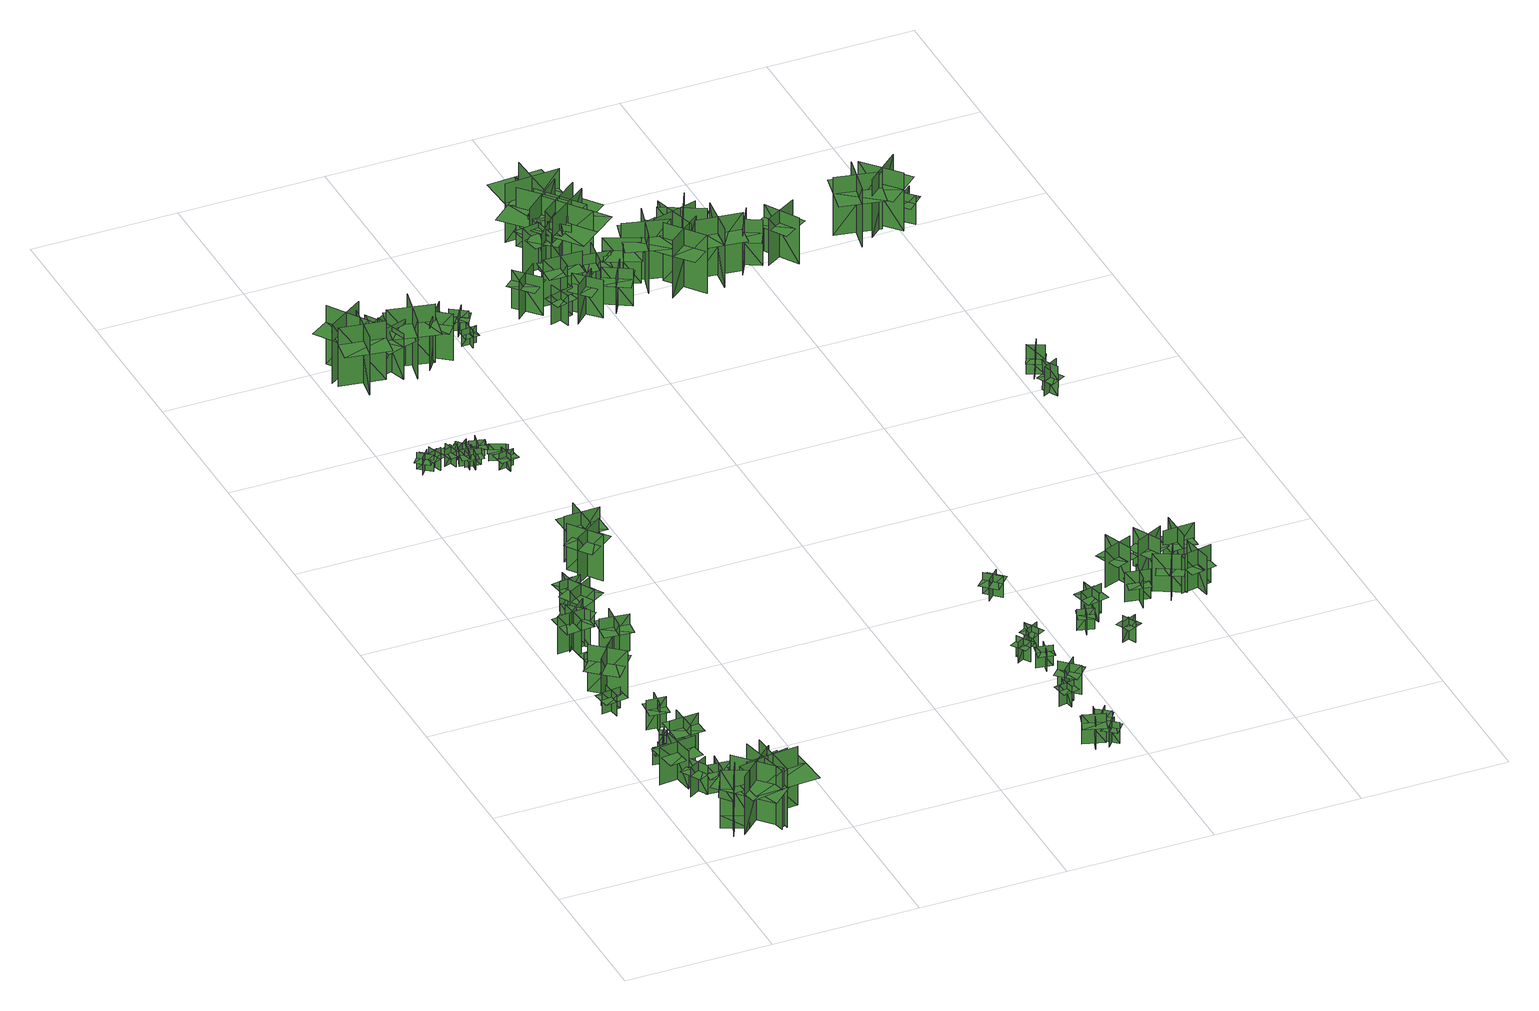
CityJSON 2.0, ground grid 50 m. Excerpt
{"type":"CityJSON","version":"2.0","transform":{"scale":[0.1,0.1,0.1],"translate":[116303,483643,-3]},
"CityObjects":{
"tree1":{"type":"SolitaryVegetationObject","geometry":[{"type":"MultiSurface","lod":"1","boundaries":[[[0,1,2]],[[0,2,3]],[[4,5,6]],[[4,6,7]],[[8,9,5]],[[8,5,4]],[[10,11,1]],[[10,1,0]],[[12,13,14]],[[12,14,15]],[[16,17,18]],[[16,18,19]]]}]},
"tree2":{"type":"SolitaryVegetationObject","geometry":[{"type":"MultiSurface","lod":"1","boundaries":[[[20,21,22]],[[20,22,23]],[[24,25,26]],[[24,26,27]],[[28,29,30]],[[28,30,31]],[[28,31,32]],[[28,32,33]]]}]},
"tree3":{"type":"SolitaryVegetationObject","geometry":[{"type":"MultiSurface","lod":"1","boundaries":[[[34,35,36]],[[34,36,37]],[[38,39,40]],[[38,40,41]],[[42,43,44]],[[42,44,45]],[[42,45,46]],[[42,46,47]]]}]},
"tree4":{"type":"SolitaryVegetationObject","geometry":[{"type":"MultiSurface","lod":"1","boundaries":[[[48,49,50]],[[48,50,51]],[[52,53,54]],[[52,54,55]],[[56,57,58]],[[56,58,59]],[[56,59,60]],[[56,60,61]]]}]},
"tree5":{"type":"SolitaryVegetationObject","geometry":[{"type":"MultiSurface","lod":"1","boundaries":[[[62,63,64]],[[62,64,65]],[[66,67,68]],[[66,68,69]],[[70,71,72]],[[70,72,73]],[[70,73,74]],[[70,74,75]]]}]},
"tree6":{"type":"SolitaryVegetationObject","geometry":[{"type":"MultiSurface","lod":"1","boundaries":[[[76,77,78]],[[76,78,79]],[[80,81,82]],[[80,82,83]],[[84,85,86]],[[84,86,87]],[[84,87,88]],[[84,88,89]]]}]},
"tree7":{"type":"SolitaryVegetationObject","geometry":[{"type":"MultiSurface","lod":"1","boundaries":[[[90,91,92]],[[90,92,93]],[[94,95,96]],[[94,96,97]],[[98,99,100]],[[98,100,101]],[[98,101,102]],[[98,102,103]]]}]},
"tree8":{"type":"SolitaryVegetationObject","geometry":[{"type":"MultiSurface","lod":"1","boundaries":[[[104,105,106]],[[104,106,107]],[[108,109,110]],[[108,110,111]],[[112,113,109]],[[112,109,108]],[[114,115,105]],[[114,105,104]],[[116,117,118]],[[116,118,119]],[[120,121,122]],[[120,122,123]]]}]},
"tree9":{"type":"SolitaryVegetationObject","geometry":[{"type":"MultiSurface","lod":"1","boundaries":[[[124,125,126]],[[124,126,127]],[[128,129,130]],[[128,130,131]],[[132,133,134]],[[132,134,135]],[[132,135,136]],[[132,136,137]]]}]},
"tree10":{"type":"SolitaryVegetationObject","geometry":[{"type":"MultiSurface","lod":"1","boundaries":[[[138,139,140]],[[138,140,141]],[[142,143,144]],[[142,144,145]],[[146,147,148]],[[146,148,149]],[[146,149,150]],[[146,150,151]]]}]},
"tree11":{"type":"SolitaryVegetationObject","geometry":[{"type":"MultiSurface","lod":"1","boundaries":[[[152,153,154]],[[152,154,155]],[[156,157,158]],[[156,158,159]],[[160,161,162]],[[160,162,163]],[[160,163,164]],[[160,164,165]]]}]},
"tree12":{"type":"SolitaryVegetationObject","geometry":[{"type":"MultiSurface","lod":"1","boundaries":[[[166,167,168]],[[166,168,169]],[[170,171,172]],[[170,172,173]],[[174,175,176]],[[174,176,177]],[[174,178,179]],[[174,179,175]]]}]},
"tree13":{"type":"SolitaryVegetationObject","geometry":[{"type":"MultiSurface","lod":"1","boundaries":[[[180,181,182]],[[180,182,183]],[[184,185,186]],[[184,186,187]],[[188,189,190]],[[188,190,191]],[[188,189,192]],[[188,192,193]]]}]},
"tree14":{"type":"SolitaryVegetationObject","geometry":[{"type":"MultiSurface","lod":"1","boundaries":[[[194,195,196]],[[194,196,197]],[[198,199,200]],[[198,200,201]],[[202,203,204]],[[202,204,205]],[[202,205,206]],[[202,206,207]]]}]},
"tree15":{"type":"SolitaryVegetationObject","geometry":[{"type":"MultiSurface","lod":"1","boundaries":[[[208,209,210]],[[208,210,211]],[[212,213,214]],[[212,214,215]],[[216,217,218]],[[216,218,219]],[[216,219,220]],[[216,220,221]]]}]},
"tree16":{"type":"SolitaryVegetationObject","geometry":[{"type":"MultiSurface","lod":"1","boundaries":[[[222,223,224]],[[222,224,225]],[[226,227,228]],[[226,228,229]],[[230,231,232]],[[230,232,233]],[[230,233,234]],[[230,234,235]]]}]},
"tree17":{"type":"SolitaryVegetationObject","geometry":[{"type":"MultiSurface","lod":"1","boundaries":[[[236,237,238]],[[236,238,239]],[[240,241,242]],[[240,242,243]],[[244,245,246]],[[244,246,247]],[[244,247,248]],[[244,248,249]]]}]},
"tree18":{"type":"SolitaryVegetationObject","geometry":[{"type":"MultiSurface","lod":"1","boundaries":[[[250,251,252]],[[250,252,253]],[[254,255,256]],[[254,256,257]],[[258,259,260]],[[258,260,261]],[[258,261,262]],[[258,262,263]]]}]},
"tree19":{"type":"SolitaryVegetationObject","geometry":[{"type":"MultiSurface","lod":"1","boundaries":[[[264,265,266]],[[264,266,267]],[[268,269,270]],[[268,270,271]],[[272,273,274]],[[272,274,275]],[[272,275,276]],[[272,276,277]]]}]},
"tree20":{"type":"SolitaryVegetationObject","geometry":[{"type":"MultiSurface","lod":"1","boundaries":[[[278,279,280]],[[278,280,281]],[[282,283,284]],[[282,284,285]],[[286,287,288]],[[286,288,289]],[[286,289,290]],[[286,290,291]]]}]},
"tree21":{"type":"SolitaryVegetationObject","geometry":[{"type":"MultiSurface","lod":"1","boundaries":[[[292,293,294]],[[292,294,295]],[[296,297,298]],[[296,298,299]],[[300,301,302]],[[300,302,303]],[[300,304,305]],[[300,305,301]]]}]},
"tree22":{"type":"SolitaryVegetationObject","geometry":[{"type":"MultiSurface","lod":"1","boundaries":[[[306,307,308]],[[306,308,309]],[[310,311,312]],[[310,312,313]],[[314,315,316]],[[314,316,317]],[[314,317,318]],[[314,318,319]]]}]},
"tree23":{"type":"SolitaryVegetationObject","geometry":[{"type":"MultiSurface","lod":"1","boundaries":[[[320,321,322]],[[320,322,323]],[[324,325,326]],[[324,326,327]],[[328,329,330]],[[328,330,331]],[[328,331,332]],[[328,332,333]]]}]},
"tree24":{"type":"SolitaryVegetationObject","geometry":[{"type":"MultiSurface","lod":"1","boundaries":[[[334,335,336]],[[334,336,337]],[[338,339,340]],[[338,340,341]],[[342,343,344]],[[342,344,345]],[[342,345,346]],[[342,346,347]]]}]},
"tree25":{"type":"SolitaryVegetationObject","geometry":[{"type":"MultiSurface","lod":"1","boundaries":[[[348,349,350]],[[348,350,351]],[[352,353,354]],[[352,354,355]],[[356,357,358]],[[356,358,359]],[[356,359,360]],[[356,360,361]]]}]},
"tree26":{"type":"SolitaryVegetationObject","geometry":[{"type":"MultiSurface","lod":"1","boundaries":[[[362,363,364]],[[362,364,365]],[[366,367,368]],[[366,368,369]],[[370,371,372]],[[370,372,373]],[[370,373,374]],[[370,374,375]]]}]},
"tree27":{"type":"SolitaryVegetationObject","geometry":[{"type":"MultiSurface","lod":"1","boundaries":[[[376,377,378]],[[376,378,379]],[[380,381,382]],[[380,382,383]],[[384,385,386]],[[384,386,387]],[[384,387,388]],[[384,388,389]]]}]},
"tree28":{"type":"SolitaryVegetationObject","geometry":[{"type":"MultiSurface","lod":"1","boundaries":[[[390,391,392]],[[390,392,393]],[[394,395,396]],[[394,396,397]],[[398,399,400]],[[398,400,401]],[[398,401,402]],[[398,402,403]]]}]},
"tree29":{"type":"SolitaryVegetationObject","geometry":[{"type":"MultiSurface","lod":"1","boundaries":[[[404,405,406]],[[404,406,407]],[[408,409,410]],[[408,410,411]],[[412,413,414]],[[412,414,415]],[[412,415,416]],[[412,416,417]]]}]},
"tree30":{"type":"SolitaryVegetationObject","geometry":[{"type":"MultiSurface","lod":"1","boundaries":[[[418,419,420]],[[418,420,421]],[[422,423,424]],[[422,424,425]],[[426,427,428]],[[426,428,429]],[[426,429,430]],[[426,430,431]]]}]},
"tree31":{"type":"SolitaryVegetationObject","geometry":[{"type":"MultiSurface","lod":"1","boundaries":[[[432,433,434]],[[432,434,435]],[[436,437,438]],[[436,438,439]],[[440,441,442]],[[440,442,443]],[[440,443,444]],[[440,444,445]]]}]},
"tree32":{"type":"SolitaryVegetationObject","geometry":[{"type":"MultiSurface","lod":"1","boundaries":[[[446,447,448]],[[446,448,449]],[[450,451,452]],[[450,452,453]],[[454,455,456]],[[454,456,457]],[[454,457,458]],[[454,458,459]]]}]},
"tree33":{"type":"SolitaryVegetationObject","geometry":[{"type":"MultiSurface","lod":"1","boundaries":[[[460,461,462]],[[460,462,463]],[[464,465,466]],[[464,466,467]],[[468,469,470]],[[468,470,471]],[[468,471,472]],[[468,472,473]]]}]},
"tree34":{"type":"SolitaryVegetationObject","geometry":[{"type":"MultiSurface","lod":"1","boundaries":[[[474,475,476]],[[474,476,477]],[[478,479,480]],[[478,480,481]],[[482,483,484]],[[482,484,485]],[[482,485,486]],[[482,486,487]]]}]},
"tree35":{"type":"SolitaryVegetationObject","geometry":[{"type":"MultiSurface","lod":"1","boundaries":[[[488,489,490]],[[488,490,491]],[[492,493,494]],[[492,494,495]],[[496,497,498]],[[496,498,499]],[[496,500,501]],[[496,501,497]]]}]},
"tree36":{"type":"SolitaryVegetationObject","geometry":[{"type":"MultiSurface","lod":"1","boundaries":[[[502,503,504]],[[502,504,505]],[[506,507,508]],[[506,508,509]],[[510,511,512]],[[510,512,513]],[[510,513,514]],[[510,514,515]]]}]},
"tree37":{"type":"SolitaryVegetationObject","geometry":[{"type":"MultiSurface","lod":"1","boundaries":[[[516,517,518]],[[516,518,519]],[[520,521,522]],[[520,522,523]],[[524,525,526]],[[524,526,527]],[[524,527,528]],[[524,528,529]]]}]},
"tree38":{"type":"SolitaryVegetationObject","geometry":[{"type":"MultiSurface","lod":"1","boundaries":[[[530,531,532]],[[530,532,533]],[[534,535,536]],[[534,536,537]],[[538,539,540]],[[538,540,541]],[[538,542,543]],[[538,543,539]]]}]},
"tree39":{"type":"SolitaryVegetationObject","geometry":[{"type":"MultiSurface","lod":"1","boundaries":[[[544,545,546]],[[544,546,547]],[[548,549,550]],[[548,550,551]],[[552,553,554]],[[552,554,555]],[[552,555,556]],[[552,556,557]]]}]},
"tree40":{"type":"SolitaryVegetationObject","geometry":[{"type":"MultiSurface","lod":"1","boundaries":[[[558,559,560]],[[558,560,561]],[[562,563,564]],[[562,564,565]],[[566,567,568]],[[566,568,569]],[[566,569,570]],[[566,570,571]]]}]},
"tree41":{"type":"SolitaryVegetationObject","geometry":[{"type":"MultiSurface","lod":"1","boundaries":[[[572,573,574]],[[572,574,575]],[[576,577,578]],[[576,578,579]],[[580,581,582]],[[580,582,583]],[[580,583,584]],[[580,584,585]]]}]},
"tree42":{"type":"SolitaryVegetationObject","geometry":[{"type":"MultiSurface","lod":"1","boundaries":[[[586,587,588]],[[586,588,589]],[[590,591,592]],[[590,592,593]],[[594,595,596]],[[594,596,597]],[[594,597,598]],[[594,598,599]]]}]},
"tree43":{"type":"SolitaryVegetationObject","geometry":[{"type":"MultiSurface","lod":"1","boundaries":[[[600,601,602]],[[600,602,603]],[[604,605,606]],[[604,606,607]],[[608,609,610]],[[608,610,611]],[[608,611,612]],[[608,612,613]]]}]},
"tree44":{"type":"SolitaryVegetationObject","geometry":[{"type":"MultiSurface","lod":"1","boundaries":[[[614,615,616]],[[614,616,617]],[[618,619,620]],[[618,620,621]],[[622,623,624]],[[622,624,625]],[[622,625,626]],[[622,626,627]]]}]},
"tree45":{"type":"SolitaryVegetationObject","geometry":[{"type":"MultiSurface","lod":"1","boundaries":[[[628,629,630]],[[628,630,631]],[[632,633,634]],[[632,634,635]],[[636,637,638]],[[636,638,639]],[[636,639,640]],[[636,640,641]]]}]},
"tree46":{"type":"SolitaryVegetationObject","geometry":[{"type":"MultiSurface","lod":"1","boundaries":[[[642,643,644]],[[642,644,645]],[[646,647,648]],[[646,648,649]],[[650,651,652]],[[650,652,653]],[[650,653,654]],[[650,654,655]]]}]},
"tree47":{"type":"SolitaryVegetationObject","geometry":[{"type":"MultiSurface","lod":"1","boundaries":[[[656,657,658]],[[656,658,659]],[[660,661,662]],[[660,662,663]],[[664,665,666]],[[664,666,667]],[[664,667,668]],[[664,668,669]]]}]},
"tree48":{"type":"SolitaryVegetationObject","geometry":[{"type":"MultiSurface","lod":"1","boundaries":[[[670,671,672]],[[670,672,673]],[[674,675,676]],[[674,676,677]],[[678,679,680]],[[678,680,681]],[[678,681,682]],[[678,682,683]]]}]},
"tree49":{"type":"SolitaryVegetationObject","geometry":[{"type":"MultiSurface","lod":"1","boundaries":[[[684,685,686]],[[684,686,687]],[[688,689,690]],[[688,690,691]],[[692,693,694]],[[692,694,695]],[[692,695,696]],[[692,696,697]]]}]},
"tree50":{"type":"SolitaryVegetationObject","geometry":[{"type":"MultiSurface","lod":"1","boundaries":[[[698,699,700]],[[698,700,701]],[[702,703,704]],[[702,704,705]],[[706,707,708]],[[706,708,709]],[[706,710,711]],[[706,711,707]]]}]},
"tree51":{"type":"SolitaryVegetationObject","geometry":[{"type":"MultiSurface","lod":"1","boundaries":[[[712,713,714]],[[712,714,715]],[[716,717,718]],[[716,718,719]],[[720,721,722]],[[720,722,723]],[[720,724,725]],[[720,725,721]]]}]},
"tree52":{"type":"SolitaryVegetationObject","geometry":[{"type":"MultiSurface","lod":"1","boundaries":[[[726,727,728]],[[726,728,729]],[[730,731,732]],[[730,732,733]],[[734,735,736]],[[734,736,737]],[[734,737,738]],[[734,738,739]]]}]},
"tree53":{"type":"SolitaryVegetationObject","geometry":[{"type":"MultiSurface","lod":"1","boundaries":[[[740,741,742]],[[740,742,743]],[[744,745,746]],[[744,746,747]],[[748,749,750]],[[748,750,751]],[[748,752,753]],[[748,753,749]]]}]},
"tree54":{"type":"SolitaryVegetationObject","geometry":[{"type":"MultiSurface","lod":"1","boundaries":[[[754,755,756]],[[754,756,757]],[[758,759,760]],[[758,760,761]],[[762,763,764]],[[762,764,765]],[[762,766,767]],[[762,767,763]]]}]},
"tree55":{"type":"SolitaryVegetationObject","geometry":[{"type":"MultiSurface","lod":"1","boundaries":[[[768,769,770]],[[768,770,771]],[[772,773,774]],[[772,774,775]],[[776,777,778]],[[776,778,779]],[[776,779,780]],[[776,780,781]]]}]},
"tree56":{"type":"SolitaryVegetationObject","geometry":[{"type":"MultiSurface","lod":"1","boundaries":[[[782,783,784]],[[782,784,785]],[[786,787,788]],[[786,788,789]],[[790,791,792]],[[790,792,793]],[[790,794,795]],[[790,795,791]]]}]},
"tree57":{"type":"SolitaryVegetationObject","geometry":[{"type":"MultiSurface","lod":"1","boundaries":[[[796,797,798]],[[796,798,799]],[[800,801,802]],[[800,802,803]],[[804,805,806]],[[804,806,807]],[[804,807,808]],[[804,808,809]]]}]},
"tree58":{"type":"SolitaryVegetationObject","geometry":[{"type":"MultiSurface","lod":"1","boundaries":[[[810,811,812]],[[810,812,813]],[[814,815,816]],[[814,816,817]],[[818,819,820]],[[818,820,821]],[[818,821,822]],[[818,822,823]]]}]},
"tree59":{"type":"SolitaryVegetationObject","geometry":[{"type":"MultiSurface","lod":"1","boundaries":[[[824,825,826]],[[824,826,827]],[[828,829,830]],[[828,830,831]],[[832,833,834]],[[832,834,835]],[[832,836,837]],[[832,837,833]]]}]},
"tree60":{"type":"SolitaryVegetationObject","geometry":[{"type":"MultiSurface","lod":"1","boundaries":[[[838,839,840]],[[838,840,841]],[[842,843,844]],[[842,844,845]],[[846,847,848]],[[846,848,849]],[[846,849,850]],[[846,850,851]]]}]},
"tree61":{"type":"SolitaryVegetationObject","geometry":[{"type":"MultiSurface","lod":"1","boundaries":[[[852,853,854]],[[852,854,855]],[[856,857,858]],[[856,858,859]],[[860,861,862]],[[860,862,863]],[[860,864,865]],[[860,865,861]]]}]},
"tree62":{"type":"SolitaryVegetationObject","geometry":[{"type":"MultiSurface","lod":"1","boundaries":[[[866,867,868]],[[866,868,869]],[[870,871,872]],[[870,872,873]],[[874,875,876]],[[874,876,877]],[[874,877,878]],[[874,878,879]]]}]},
"tree63":{"type":"SolitaryVegetationObject","geometry":[{"type":"MultiSurface","lod":"1","boundaries":[[[880,881,882]],[[880,882,883]],[[884,885,886]],[[884,886,887]],[[888,889,890]],[[888,890,891]],[[888,892,893]],[[888,893,889]]]}]},
"tree64":{"type":"SolitaryVegetationObject","geometry":[{"type":"MultiSurface","lod":"1","boundaries":[[[894,895,896]],[[894,896,897]],[[898,899,900]],[[898,900,901]],[[902,903,904]],[[902,904,905]],[[902,905,906]],[[902,906,907]]]}]},
"tree65":{"type":"SolitaryVegetationObject","geometry":[{"type":"MultiSurface","lod":"1","boundaries":[[[908,909,910]],[[908,910,911]],[[912,913,914]],[[912,914,915]],[[916,917,918]],[[916,918,919]],[[916,919,920]],[[916,920,921]]]}]},
"tree66":{"type":"SolitaryVegetationObject","geometry":[{"type":"MultiSurface","lod":"1","boundaries":[[[922,923,924]],[[922,924,925]],[[926,927,928]],[[926,928,929]],[[930,931,932]],[[930,932,933]],[[930,934,935]],[[930,935,931]]]}]},
"tree67":{"type":"SolitaryVegetationObject","geometry":[{"type":"MultiSurface","lod":"1","boundaries":[[[936,937,938]],[[936,938,939]],[[940,941,942]],[[940,942,943]],[[944,945,946]],[[944,946,947]],[[944,947,948]],[[944,948,949]]]}]},
"tree68":{"type":"SolitaryVegetationObject","geometry":[{"type":"MultiSurface","lod":"1","boundaries":[[[950,951,952]],[[950,952,953]],[[954,955,956]],[[954,956,957]],[[958,959,960]],[[958,960,961]],[[958,961,962]],[[958,962,963]]]}]},
"tree69":{"type":"SolitaryVegetationObject","geometry":[{"type":"MultiSurface","lod":"1","boundaries":[[[964,965,966]],[[964,966,967]],[[968,969,970]],[[968,970,971]],[[972,973,974]],[[972,974,975]],[[972,975,976]],[[972,976,977]]]}]},
"tree70":{"type":"SolitaryVegetationObject","geometry":[{"type":"MultiSurface","lod":"1","boundaries":[[[978,979,980]],[[978,980,981]],[[982,983,984]],[[982,984,985]],[[986,987,988]],[[986,988,989]],[[986,990,991]],[[986,991,987]]]}]},
"tree71":{"type":"SolitaryVegetationObject","geometry":[{"type":"MultiSurface","lod":"1","boundaries":[[[992,993,994]],[[992,994,995]],[[996,997,998]],[[996,998,999]],[[1000,1001,1002]],[[1000,1002,1003]],[[1000,1003,1004]],[[1000,1004,1005]]]}]},
"tree72":{"type":"SolitaryVegetationObject","geometry":[{"type":"MultiSurface","lod":"1","boundaries":[[[1006,1007,1008]],[[1006,1008,1009]],[[1010,1011,1012]],[[1010,1012,1013]],[[1014,1015,1016]],[[1014,1016,1017]],[[1014,1017,1018]],[[1014,1018,1019]]]}]},
"tree73":{"type":"SolitaryVegetationObject","geometry":[{"type":"MultiSurface","lod":"1","boundaries":[[[1020,1021,1022]],[[1020,1022,1023]],[[1024,1025,1026]],[[1024,1026,1027]],[[1028,1029,1030]],[[1028,1030,1031]],[[1028,1031,1032]],[[1028,1032,1033]]]}]},
"tree74":{"type":"SolitaryVegetationObject","geometry":[{"type":"MultiSurface","lod":"1","boundaries":[[[1034,1035,1036]],[[1034,1036,1037]],[[1038,1039,1040]],[[1038,1040,1041]],[[1042,1043,1044]],[[1042,1044,1045]],[[1042,1045,1046]],[[1042,1046,1047]]]}]},
"tree75":{"type":"SolitaryVegetationObject","geometry":[{"type":"MultiSurface","lod":"1","boundaries":[[[1048,1049,1050]],[[1048,1050,1051]],[[1052,1053,1054]],[[1052,1054,1055]],[[1056,1057,1058]],[[1056,1058,1059]],[[1056,1060,1061]],[[1056,1061,1057]]]}]},
"tree76":{"type":"SolitaryVegetationObject","geometry":[{"type":"MultiSurface","lod":"1","boundaries":[[[1062,1063,1064]],[[1062,1064,1065]],[[1066,1067,1068]],[[1066,1068,1069]],[[1070,1071,1072]],[[1070,1072,1073]],[[1070,1073,1074]],[[1070,1074,1075]]]}]},
"tree77":{"type":"SolitaryVegetationObject","geometry":[{"type":"MultiSurface","lod":"1","boundaries":[[[1076,1077,1078]],[[1076,1078,1079]],[[1080,1081,1082]],[[1080,1082,1083]],[[1084,1085,1086]],[[1084,1086,1087]],[[1084,1087,1088]],[[1084,1088,1089]]]}]},
"tree78":{"type":"SolitaryVegetationObject","geometry":[{"type":"MultiSurface","lod":"1","boundaries":[[[1090,1091,1092]],[[1090,1092,1093]],[[1094,1095,1096]],[[1094,1096,1097]],[[1098,1099,1100]],[[1098,1100,1101]],[[1098,1101,1102]],[[1098,1102,1103]]]}]},
"tree79":{"type":"SolitaryVegetationObject","geometry":[{"type":"MultiSurface","lod":"1","boundaries":[[[1104,1105,1106]],[[1104,1106,1107]],[[1108,1109,1110]],[[1108,1110,1111]],[[1112,1113,1114]],[[1112,1114,1115]],[[1112,1116,1117]],[[1112,1117,1113]]]}]},
"tree80":{"type":"SolitaryVegetationObject","geometry":[{"type":"MultiSurface","lod":"1","boundaries":[[[1118,1119,1120]],[[1118,1120,1121]],[[1122,1123,1124]],[[1122,1124,1125]],[[1126,1127,1128]],[[1126,1128,1129]],[[1126,1130,1131]],[[1126,1131,1127]]]}]},
"tree81":{"type":"SolitaryVegetationObject","geometry":[{"type":"MultiSurface","lod":"1","boundaries":[[[1132,1133,1134]],[[1132,1134,1135]],[[1136,1137,1138]],[[1136,1138,1139]],[[1140,1141,1142]],[[1140,1142,1143]],[[1140,1144,1145]],[[1140,1145,1141]]]}]},
"tree82":{"type":"SolitaryVegetationObject","geometry":[{"type":"MultiSurface","lod":"1","boundaries":[[[1146,1147,1148]],[[1146,1148,1149]],[[1150,1151,1152]],[[1150,1152,1153]],[[1154,1155,1156]],[[1154,1156,1157]],[[1154,1157,1158]],[[1154,1158,1159]]]}]},
"tree83":{"type":"SolitaryVegetationObject","geometry":[{"type":"MultiSurface","lod":"1","boundaries":[[[1160,1161,1162]],[[1160,1162,1163]],[[1164,1165,1166]],[[1164,1166,1167]],[[1168,1169,1170]],[[1168,1170,1171]],[[1168,1171,1172]],[[1168,1172,1173]]]}]},
"tree84":{"type":"SolitaryVegetationObject","geometry":[{"type":"MultiSurface","lod":"1","boundaries":[[[1174,1175,1176]],[[1174,1176,1177]],[[1178,1179,1180]],[[1178,1180,1181]],[[1182,1183,1184]],[[1182,1184,1185]],[[1182,1186,1187]],[[1182,1187,1183]]]}]},
"tree85":{"type":"SolitaryVegetationObject","geometry":[{"type":"MultiSurface","lod":"1","boundaries":[[[1188,1189,1190]],[[1188,1190,1191]],[[1192,1193,1194]],[[1192,1194,1195]],[[1196,1197,1198]],[[1196,1198,1199]],[[1196,1199,1200]],[[1196,1200,1201]]]}]},
"tree86":{"type":"SolitaryVegetationObject","geometry":[{"type":"MultiSurface","lod":"1","boundaries":[[[1202,1203,1204]],[[1202,1204,1205]],[[1206,1207,1208]],[[1206,1208,1209]],[[1210,1211,1212]],[[1210,1212,1213]],[[1210,1214,1215]],[[1210,1215,1211]]]}]},
"tree87":{"type":"SolitaryVegetationObject","geometry":[{"type":"MultiSurface","lod":"1","boundaries":[[[1216,1217,1218]],[[1216,1218,1219]],[[1220,1221,1222]],[[1220,1222,1223]],[[1224,1225,1226]],[[1224,1226,1227]],[[1224,1227,1228]],[[1224,1228,1229]]]}]},
"tree88":{"type":"SolitaryVegetationObject","geometry":[{"type":"MultiSurface","lod":"1","boundaries":[[[1230,1231,1232]],[[1230,1232,1233]],[[1234,1235,1236]],[[1234,1236,1237]],[[1238,1239,1240]],[[1238,1240,1241]],[[1238,1242,1243]],[[1238,1243,1239]]]}]},
"tree89":{"type":"SolitaryVegetationObject","geometry":[{"type":"MultiSurface","lod":"1","boundaries":[[[1244,1245,1246]],[[1244,1246,1247]],[[1248,1249,1250]],[[1248,1250,1251]],[[1252,1253,1249]],[[1252,1249,1248]],[[1254,1255,1245]],[[1254,1245,1244]],[[1244,1245,1256]],[[1244,1256,1257]],[[1244,1258,1259]],[[1244,1259,1245]]]}]},
"tree90":{"type":"SolitaryVegetationObject","geometry":[{"type":"MultiSurface","lod":"1","boundaries":[[[1260,1261,1262]],[[1260,1262,1263]],[[1264,1265,1266]],[[1264,1266,1267]],[[1268,1269,1265]],[[1268,1265,1264]],[[1270,1271,1261]],[[1270,1261,1260]],[[1260,1261,1272]],[[1260,1272,1273]],[[1260,1274,1275]],[[1260,1275,1261]]]}]},
"tree91":{"type":"SolitaryVegetationObject","geometry":[{"type":"MultiSurface","lod":"1","boundaries":[[[1276,1277,1278]],[[1276,1278,1279]],[[1280,1281,1282]],[[1280,1282,1283]],[[1284,1285,1286]],[[1284,1286,1287]],[[1284,1287,1288]],[[1284,1288,1289]]]}]},
"tree92":{"type":"SolitaryVegetationObject","geometry":[{"type":"MultiSurface","lod":"1","boundaries":[[[1290,1291,1292]],[[1290,1292,1293]],[[1294,1295,1296]],[[1294,1296,1297]],[[1298,1299,1300]],[[1298,1300,1301]],[[1298,1301,1302]],[[1298,1302,1303]]]}]},
"tree93":{"type":"SolitaryVegetationObject","geometry":[{"type":"MultiSurface","lod":"1","boundaries":[[[1304,1305,1306]],[[1304,1306,1307]],[[1308,1309,1310]],[[1308,1310,1311]],[[1312,1313,1314]],[[1312,1314,1315]],[[1312,1315,1316]],[[1312,1316,1317]]]}]},
"tree94":{"type":"SolitaryVegetationObject","geometry":[{"type":"MultiSurface","lod":"1","boundaries":[[[1318,1319,1320]],[[1318,1320,1321]],[[1322,1323,1324]],[[1322,1324,1325]],[[1326,1327,1328]],[[1326,1328,1329]],[[1326,1329,1330]],[[1326,1330,1331]]]}]}
},
"vertices":[
[135,94,60],[174,175,60],[176,175,231],[136,93,231],[199,116,61],[118,155,61],[118,155,231],[199,115,231],[199,115,15],[118,155,15],[136,93,15],[176,175,15],[136,93,144],[175,175,144],[133,195,160],[94,114,160],[170,164,170],[140,102,170],[171,88,180],[201,149,180],
[117,394,15],[101,522,15],[101,522,155],[117,394,155],[173,467,15],[45,451,15],[45,451,155],[173,467,155],[167,467,116],[160,523,116],[43,508,116],[50,452,116],[57,396,116],[175,411,116],
[157,339,17],[119,406,17],[119,406,125],[157,339,125],[171,389,17],[104,350,17],[104,350,125],[171,389,125],[171,389,94],[152,423,94],[84,384,94],[104,350,94],[123,317,94],[190,355,94],
[120,558,15],[71,562,15],[71,562,81],[120,558,81],[98,584,15],[94,535,15],[94,535,81],[98,584,81],[97,579,56],[77,580,56],[74,546,56],[95,544,56],[115,543,56],[118,577,56],
[172,91,14],[172,91,231],[310,218,231],[310,218,14],[180,217,14],[180,217,231],[302,84,231],[302,84,14],[161,237,160],[92,174,160],[244,9,160],[313,72,160],[382,136,160],[230,301,160],
[192,305,15],[199,382,15],[199,382,123],[192,305,123],[232,338,15],[155,345,15],[155,345,123],[232,338,123],[232,338,92],[235,376,92],[158,384,92],[155,345,92],[151,307,92],[228,299,92],
[252,253,15],[252,253,232],[290,69,232],[290,69,15],[357,181,15],[357,181,232],[180,145,232],[180,145,15],[384,187,161],[365,278,161],[145,233,161],[164,141,161],[183,50,161],[403,95,161],
[133,651,29],[154,636,29],[154,636,78],[133,651,78],[136,632,30],[151,653,30],[151,653,78],[136,632,78],[136,632,17],[151,653,17],[133,651,17],[154,636,17],[133,651,53],[154,636,53],[161,646,58],[140,661,58],[151,638,61],[135,649,61],[129,641,64],[145,630,64],
[74,923,17],[74,923,94],[81,856,94],[81,856,17],[109,894,17],[109,894,94],[45,887,94],[45,887,17],[118,895,69],[115,928,69],[35,919,69],[39,886,69],[43,853,69],[122,862,69],
[295,257,16],[295,257,233],[308,71,233],[308,71,16],[389,173,16],[389,173,233],[209,160,233],[209,160,16],[417,175,163],[410,268,163],[186,252,163],[193,159,163],[199,66,163],[423,81,163],
[182,630,12],[186,531,12],[186,531,150],[182,630,150],[137,582,12],[236,585,12],[236,585,150],[137,582,150],[137,582,112],[138,532,112],[238,536,112],[236,585,112],[234,635,112],[135,632,112],
[173,783,15],[165,717,15],[165,717,125],[173,783,125],[133,751,15],[199,744,15],[199,744,125],[133,751,125],[133,751,89],[199,744,89],[203,780,89],[137,787,89],[129,715,89],[195,707,89],
[146,1035,13],[63,936,13],[63,936,186],[146,1035,186],[59,1027,13],[157,944,13],[157,944,186],[59,1027,186],[143,1038,128],[60,939,128],[109,897,128],[192,996,128],[20,973,128],[103,1072,128],
[130,1052,17],[130,1052,79],[78,1042,79],[78,1042,17],[110,1023,17],[110,1023,79],[100,1073,79],[100,1073,17],[111,1015,59],[138,1020,59],[125,1083,59],[99,1078,59],[73,1073,59],[85,1010,59],
[93,1129,18],[93,1129,80],[146,1133,80],[146,1133,18],[117,1156,18],[117,1156,80],[120,1105,80],[120,1105,18],[116,1164,60],[89,1162,60],[94,1098,60],[121,1100,60],[147,1102,60],[143,1166,60],
[158,1260,15],[58,1252,15],[58,1252,154],[158,1260,154],[107,1303,15],[116,1204,15],[116,1204,154],[107,1303,154],[107,1303,115],[58,1299,115],[66,1200,115],[116,1204,115],[165,1208,115],[157,1307,115],
[97,1247,15],[171,1314,15],[171,1314,154],[97,1247,154],[164,1244,15],[96,1317,15],[96,1317,154],[164,1244,154],[164,1244,115],[200,1278,115],[133,1351,115],[96,1317,115],[59,1283,115],[127,1210,115],
[220,1226,17],[210,1127,17],[210,1127,155],[220,1226,155],[168,1185,17],[267,1174,17],[267,1174,155],[168,1185,155],[168,1185,117],[163,1135,117],[262,1125,117],[267,1174,117],[273,1224,117],[174,1234,117],
[241,1418,11],[153,1370,11],[153,1370,149],[241,1418,149],[177,1437,11],[225,1350,11],[225,1350,149],[177,1437,149],[177,1437,110],[133,1413,110],[181,1326,110],[225,1350,110],[269,1374,110],[221,1461,110],
[164,1475,11],[240,1487,11],[240,1487,119],[164,1475,119],[205,1444,11],[193,1521,11],[193,1521,119],[205,1444,119],[205,1444,89],[243,1450,89],[231,1527,89],[193,1521,89],[155,1515,89],[167,1438,89],
[382,1664,10],[277,1588,10],[277,1588,182],[382,1664,182],[280,1680,10],[357,1574,10],[357,1574,182],[280,1680,182],[373,1658,138],[277,1588,138],[307,1546,138],[403,1616,138],[343,1699,138],[247,1630,138],
[83,2375,17],[83,2375,79],[125,2341,79],[125,2341,17],[119,2378,17],[119,2378,79],[87,2338,79],[87,2338,17],[124,2384,59],[103,2401,59],[63,2351,59],[84,2334,59],[105,2318,59],[145,2368,59],
[129,2385,18],[129,2385,80],[147,2335,80],[147,2335,18],[162,2369,18],[162,2369,80],[113,2352,80],[113,2352,18],[169,2372,60],[160,2397,60],[100,2375,60],[109,2350,60],[118,2325,60],[178,2347,60],
[344,1776,14],[348,1654,14],[348,1654,183],[344,1776,183],[288,1717,14],[410,1721,14],[410,1721,183],[288,1717,183],[288,1717,136],[290,1657,136],[412,1660,136],[410,1721,136],[408,1782,136],[287,1778,136],
[166,2350,19],[166,2350,81],[217,2367,81],[217,2367,19],[183,2382,19],[183,2382,81],[199,2333,81],[199,2333,19],[181,2389,61],[155,2381,61],[175,2320,61],[201,2328,61],[226,2337,61],[206,2398,61],
[261,2324,18],[261,2324,80],[209,2333,80],[209,2333,18],[231,2303,18],[231,2303,80],[240,2354,80],[240,2354,18],[230,2296,60],[257,2291,60],[267,2354,60],[241,2359,60],[215,2363,60],[204,2300,60],
[213,2346,18],[213,2346,80],[253,2381,80],[253,2381,18],[216,2382,18],[216,2382,80],[250,2343,80],[250,2343,18],[211,2388,60],[191,2370,60],[233,2322,60],[253,2340,60],[273,2358,60],[231,2406,60],
[276,2317,17],[276,2317,79],[223,2323,79],[223,2323,17],[247,2295,17],[247,2295,79],[253,2347,79],[253,2347,17],[247,2287,59],[273,2285,59],[280,2348,59],[253,2351,59],[227,2354,59],[220,2290,59],
[273,2334,18],[273,2334,80],[285,2386,80],[285,2386,18],[255,2365,18],[255,2365,80],[305,2354,80],[305,2354,18],[247,2367,60],[241,2341,60],[303,2326,60],[309,2352,60],[316,2378,60],[253,2393,60],
[119,2812,18],[143,2965,18],[143,2965,234],[119,2812,234],[203,2872,18],[50,2897,18],[50,2897,234],[203,2872,234],[203,2872,173],[215,2949,173],[62,2973,173],[50,2897,173],[38,2820,173],[191,2796,173],
[170,3008,17],[41,2922,17],[41,2922,233],[170,3008,233],[69,3029,17],[155,2900,17],[155,2900,233],[69,3029,233],[69,3029,172],[4,2986,172],[90,2857,172],[155,2900,172],[219,2943,172],[133,3072,172],
[343,2243,17],[343,2243,79],[335,2296,79],[335,2296,17],[314,2266,17],[314,2266,79],[365,2273,79],[365,2273,17],[306,2264,59],[310,2238,59],[374,2247,59],[370,2274,59],[366,2300,59],[303,2291,59],
[341,2341,16],[341,2341,78],[319,2292,78],[319,2292,16],[354,2307,16],[354,2307,78],[306,2328,78],[306,2328,16],[361,2304,58],[372,2328,58],[313,2354,58],[302,2330,58],[291,2306,58],[350,2279,58],
[176,2878,24],[292,2915,24],[292,2915,193],[176,2878,193],[248,2840,24],[211,2956,24],[211,2956,193],[248,2840,193],[248,2840,145],[306,2858,145],[269,2974,145],[211,2956,145],[153,2937,145],[190,2821,145],
[255,2936,24],[199,3027,24],[199,3027,165],[255,2936,165],[274,3018,24],[183,2963,24],[183,2963,165],[274,3018,165],[250,2944,129],[199,3027,129],[163,3005,129],[214,2922,129],[286,2966,129],[235,3049,129],
[377,2892,22],[226,2925,22],[226,2925,238],[377,2892,238],[322,2980,22],[289,2828,22],[289,2828,238],[322,2980,238],[322,2980,177],[246,2996,177],[213,2845,177],[289,2828,177],[365,2812,177],[398,2963,177],
[328,3012,29],[374,2969,29],[374,2969,107],[328,3012,107],[330,2962,29],[372,3008,29],[372,3008,107],[330,2962,107],[328,3006,82],[308,2984,82],[356,2942,82],[375,2964,82],[394,2986,82],[347,3027,82],
[330,2960,21],[433,2881,21],[433,2881,193],[330,2960,193],[344,2859,21],[423,2962,21],[423,2962,193],[344,2859,193],[339,2954,149],[433,2881,149],[464,2922,149],[370,2994,149],[308,2913,149],[402,2840,149],
[470,2984,26],[414,3013,26],[414,3013,105],[470,2984,105],[455,3032,26],[426,2976,26],[426,2976,105],[455,3032,105],[469,2990,80],[481,3016,80],[425,3044,80],[412,3018,80],[399,2992,80],[456,2964,80],
[513,2960,27],[514,2910,27],[514,2910,90],[513,2960,90],[485,2931,27],[536,2933,27],[536,2933,90],[485,2931,90],[509,2957,69],[486,2956,69],[488,2906,69],[512,2907,69],[535,2908,69],[533,2958,69],
[1352,64,27],[1376,138,27],[1376,138,135],[1352,64,135],[1398,87,27],[1324,111,27],[1324,111,135],[1398,87,135],[1398,87,105],[1410,124,105],[1336,148,105],[1324,111,105],[1312,74,105],[1386,50,105],
[487,3035,26],[540,3000,26],[540,3000,104],[487,3035,104],[497,2986,26],[532,3038,26],[532,3038,104],[497,2986,104],[488,3029,79],[473,3005,79],[526,2971,79],[541,2995,79],[557,3020,79],[504,3054,79],
[1434,67,26],[1392,103,26],[1392,103,103],[1434,67,103],[1432,104,26],[1396,62,26],[1396,62,103],[1432,104,103],[1432,104,81],[1411,122,81],[1375,80,81],[1396,62,81],[1417,44,81],[1453,86,81],
[1430,172,27],[1397,128,27],[1397,128,104],[1430,172,104],[1394,167,27],[1438,134,27],[1438,134,104],[1394,167,104],[1394,167,82],[1377,145,82],[1421,112,82],[1438,134,82],[1454,156,82],[1410,189,82],
[1381,312,27],[1371,366,27],[1371,366,104],[1381,312,104],[1402,342,27],[1348,332,27],[1348,332,104],[1402,342,104],[1402,342,83],[1397,369,83],[1343,359,83],[1348,332,83],[1353,305,83],[1407,315,83],
[1434,420,25],[1381,364,25],[1381,364,133],[1434,420,133],[1382,419,25],[1439,366,25],[1439,366,133],[1382,419,133],[1382,419,103],[1356,391,103],[1412,338,103],[1439,366,103],[1465,394,103],[1409,447,103],
[1339,638,30],[1367,590,30],[1367,590,107],[1339,638,107],[1329,602,30],[1377,630,30],[1377,630,107],[1329,602,107],[1329,602,85],[1344,578,85],[1391,607,85],[1377,630,85],[1363,654,85],[1315,626,85],
[1424,548,27],[1369,559,27],[1369,559,104],[1424,548,104],[1404,579,27],[1392,525,27],[1392,525,104],[1404,579,104],[1404,579,83],[1376,584,83],[1365,530,83],[1392,525,83],[1420,519,83],[1431,573,83],
[1420,651,27],[1393,700,27],[1393,700,104],[1420,651,104],[1430,687,27],[1382,660,27],[1382,660,104],[1430,687,104],[1430,687,83],[1417,711,83],[1369,684,83],[1382,660,83],[1395,636,83],[1444,662,83],
[789,2993,23],[718,3072,23],[718,3072,164],[789,2993,164],[793,3077,23],[714,3006,23],[714,3006,164],[793,3077,164],[783,3000,127],[718,3072,127],[687,3044,127],[752,2972,127],[814,3028,127],[749,3100,127],
[870,2954,26],[790,2932,26],[790,2932,135],[870,2954,135],[813,2986,26],[835,2906,26],[835,2906,135],[813,2986,135],[863,2953,107],[790,2932,107],[799,2900,107],[872,2921,107],[854,2984,107],[782,2963,107],
[1395,1016,20],[1395,1016,98],[1443,969,98],[1443,969,20],[1440,1016,20],[1440,1016,98],[1395,969,98],[1395,969,20],[1447,1023,73],[1423,1046,73],[1367,988,73],[1391,965,73],[1415,942,73],[1471,999,73],
[869,2904,24],[946,2977,24],[946,2977,165],[869,2904,165],[953,2902,24],[880,2979,24],[880,2979,165],[953,2902,165],[875,2910,128],[946,2977,128],[917,3007,128],[847,2941,128],[904,2880,128],[975,2946,128],
[944,3043,18],[814,3046,18],[814,3046,190],[944,3043,190],[872,3117,18],[869,2987,18],[869,2987,190],[872,3117,190],[933,3044,146],[814,3046,146],[813,2995,146],[932,2992,146],[934,3095,146],[815,3098,146],
[1607,721,24],[1591,668,24],[1591,668,101],[1607,721,101],[1574,703,24],[1627,688,24],[1627,688,101],[1574,703,101],[1574,703,80],[1566,677,80],[1619,661,80],[1627,688,80],[1635,714,80],[1582,730,80],
[900,3177,14],[878,3305,14],[878,3305,187],[900,3177,187],[959,3262,14],[831,3239,14],[831,3239,187],[959,3262,187],[898,3188,142],[878,3305,142],[827,3297,142],[848,3179,142],[949,3197,142],[928,3314,142],
[1656,720,23],[1639,795,23],[1639,795,131],[1656,720,131],[1684,763,23],[1608,746,23],[1608,746,131],[1684,763,131],[1684,763,101],[1676,801,101],[1600,784,101],[1608,746,101],[1617,708,101],[1692,725,101],
[1689,614,25],[1711,564,25],[1711,564,102],[1689,614,102],[1675,580,25],[1726,602,25],[1726,602,102],[1675,580,102],[1675,580,81],[1686,555,81],[1737,577,81],[1726,602,81],[1715,628,81],[1664,605,81],
[867,3178,21],[956,3272,21],[956,3272,193],[867,3178,193],[969,3182,21],[874,3270,21],[874,3270,193],[969,3182,193],[874,3186,148],[956,3272,148],[918,3308,148],[837,3221,148],[912,3151,148],[993,3237,148],
[1000,2911,23],[1051,2996,23],[1051,2996,161],[1000,2911,161],[1065,2927,23],[979,2978,23],[979,2978,161],[1065,2927,161],[1065,2927,123],[1090,2969,123],[1005,3021,123],[979,2978,123],[954,2935,123],[1039,2884,123],
[1004,3113,22],[989,3007,22],[989,3007,163],[1004,3113,163],[937,3062,22],[1042,3047,22],[1042,3047,163],[937,3062,163],[1003,3104,127],[989,3007,127],[1030,3001,127],[1044,3098,127],[961,3110,127],[947,3013,127],
[862,3255,24],[862,3255,241],[1002,3378,241],[1002,3378,24],[872,3381,24],[872,3381,241],[991,3245,241],[991,3245,24],[854,3402,170],[784,3340,170],[932,3171,170],[1002,3233,170],[1073,3295,170],[925,3464,170],
[886,3263,22],[1010,3226,22],[1010,3226,195],[886,3263,195],[935,3173,22],[972,3297,22],[972,3297,195],[935,3173,195],[896,3260,150],[1010,3226,150],[1025,3275,150],[911,3309,150],[882,3210,150],[996,3177,150],
[907,3182,24],[907,3182,241],[1056,3295,241],[1056,3295,24],[926,3307,24],[926,3307,241],[1035,3163,241],[1035,3163,24],[910,3329,170],[835,3272,170],[971,3093,170],[1045,3150,170],[1120,3206,170],[984,3385,170],
[920,3357,22],[920,3357,239],[1034,3209,239],[1034,3209,22],[1045,3339,22],[1045,3339,239],[902,3228,239],[902,3228,22],[1067,3356,169],[1009,3430,169],[832,3292,169],[889,3218,169],[947,3144,169],[1124,3282,169],
[909,3381,18],[1015,3306,18],[1015,3306,190],[909,3381,190],[927,3280,18],[1002,3386,18],[1002,3386,190],[927,3280,190],[918,3374,145],[1015,3306,145],[1045,3347,145],[948,3416,145],[888,3332,145],[985,3264,145],
[851,3417,22],[851,3417,239],[1038,3427,239],[1038,3427,22],[937,3509,22],[937,3509,239],[947,3329,239],[947,3329,22],[936,3537,169],[842,3532,169],[854,3308,169],[948,3313,169],[1041,3318,169],[1029,3542,169],
[1140,3032,25],[1028,3080,25],[1028,3080,194],[1140,3032,194],[1110,3108,25],[1062,2996,25],[1062,2996,194],[1110,3108,194],[1110,3108,147],[1054,3131,147],[1006,3019,147],[1062,2996,147],[1118,2972,147],[1166,3084,147],
[989,3554,30],[989,3554,92],[938,3570,92],[938,3570,30],[956,3538,30],[956,3538,92],[972,3587,92],[972,3587,30],[954,3530,72],[979,3522,72],[999,3584,72],[973,3592,72],[948,3600,72],[928,3538,72],
[1858,776,22],[1775,790,22],[1775,790,131],[1858,776,131],[1827,819,22],[1827,819,131],[1814,736,131],[1814,736,22],[1852,774,89],[1780,786,89],[1774,752,89],[1847,740,89],[1858,809,89],[1786,821,89],
[1054,3367,21],[1054,3367,83],[1019,3408,83],[1019,3408,21],[1018,3370,21],[1018,3370,83],[1057,3404,83],[1057,3404,21],[1012,3365,63],[1029,3345,63],[1078,3386,63],[1061,3407,63],[1043,3427,63],[994,3386,63],
[1058,3424,19],[1058,3424,81],[1012,3452,81],[1012,3452,19],[1023,3416,19],[1023,3416,81],[1050,3460,81],[1050,3460,19],[1019,3410,61],[1041,3396,61],[1075,3450,61],[1052,3464,61],[1029,3478,61],[996,3424,61],
[1178,3119,24],[1137,2970,24],[1137,2970,239],[1178,3119,239],[1088,3069,24],[1238,3028,24],[1238,3028,239],[1088,3069,239],[1088,3069,179],[1068,2994,179],[1217,2953,179],[1238,3028,179],[1258,3103,179],[1109,3144,179],
[1005,3493,21],[1005,3493,83],[1058,3488,83],[1058,3488,21],[1033,3516,21],[1033,3516,83],[1028,3464,83],[1028,3464,21],[1034,3524,63],[1007,3526,63],[1001,3462,63],[1027,3460,63],[1054,3457,63],[1060,3521,63],
[1827,865,23],[1788,966,23],[1788,966,163],[1827,865,163],[1854,927,23],[1854,927,163],[1753,888,163],[1753,888,23],[1821,870,110],[1787,958,110],[1745,942,110],[1780,854,110],[1863,886,110],[1829,974,110],
[1009,3523,23],[1009,3523,85],[1050,3558,85],[1050,3558,23],[1013,3559,23],[1013,3559,85],[1046,3520,85],[1046,3520,23],[1008,3565,65],[987,3547,65],[1029,3499,65],[1049,3516,65],[1070,3533,65],[1028,3582,65],
[1147,3147,27],[1193,3185,27],[1193,3185,109],[1147,3147,109],[1187,3143,27],[1149,3189,27],[1149,3189,109],[1187,3143,109],[1187,3143,86],[1209,3162,86],[1172,3207,86],[1149,3189,86],[1126,3170,86],[1164,3124,86],
[1210,3023,21],[1305,2901,21],[1305,2901,236],[1210,3023,236],[1197,2920,21],[1319,3016,21],[1319,3016,236],[1197,2920,236],[1197,2920,176],[1245,2860,176],[1367,2955,176],[1319,3016,176],[1271,3077,176],[1149,2981,176],
[1910,740,22],[1959,836,22],[1959,836,162],[1910,740,162],[1974,761,22],[1974,761,162],[1878,811,162],[1878,811,22],[1909,748,108],[1952,832,108],[1913,852,108],[1870,768,108],[1949,727,108],[1993,811,108],
[1285,2977,19],[1243,3138,19],[1243,3138,238],[1285,2977,238],[1350,3091,19],[1190,3049,19],[1190,3049,238],[1350,3091,238],[1281,2991,181],[1243,3138,181],[1180,3121,181],[1218,2975,181],[1345,3007,181],[1307,3154,181],
[1866,889,24],[1963,938,24],[1963,938,165],[1866,889,165],[1931,868,24],[1931,868,165],[1882,965,165],[1882,965,24],[1870,896,111],[1955,938,111],[1935,978,111],[1851,935,111],[1891,855,111],[1975,898,111],
[1275,3233,28],[1223,3204,28],[1223,3204,110],[1275,3233,110],[1237,3244,28],[1266,3192,28],[1266,3192,110],[1237,3244,110],[1237,3244,87],[1211,3230,87],[1240,3178,87],[1266,3192,87],[1292,3207,87],[1263,3258,87],
[1268,3007,22],[1337,3145,22],[1337,3145,238],[1268,3007,238],[1366,3038,22],[1227,3108,22],[1227,3108,238],[1366,3038,238],[1366,3038,177],[1401,3107,177],[1262,3177,177],[1227,3108,177],[1192,3039,177],[1331,2969,177],
[2024,725,22],[2006,832,22],[2006,832,163],[2024,725,163],[2063,780,22],[2063,780,163],[1956,762,163],[1956,762,22],[2018,731,109],[2003,824,109],[1960,817,109],[1975,724,109],[2063,738,109],[2048,831,109],
[1304,2989,23],[1458,2970,23],[1458,2970,239],[1304,2989,239],[1367,2908,23],[1386,3061,23],[1386,3061,239],[1367,2908,239],[1367,2908,178],[1444,2898,178],[1463,3052,178],[1386,3061,178],[1309,3071,178],[1290,2917,178],
[1960,911,22],[2068,916,22],[2068,916,162],[1960,911,162],[2010,865,22],[2010,865,162],[2006,974,162],[2006,974,22],[1967,916,108],[2061,919,108],[2059,963,108],[1965,960,108],[1968,870,108],[2063,874,108],
[1445,2944,26],[1504,3050,26],[1504,3050,195],[1445,2944,195],[1523,2966,26],[1416,3024,26],[1416,3024,195],[1523,2966,195],[1523,2966,148],[1552,3019,148],[1446,3078,148],[1416,3024,148],[1387,2971,148],[1494,2912,148],
[1630,2931,24],[1561,3042,24],[1561,3042,196],[1630,2931,196],[1653,3031,24],[1542,2963,24],[1542,2963,196],[1653,3031,196],[1624,2941,151],[1561,3042,151],[1518,3015,151],[1580,2914,151],[1668,2968,151],[1605,3069,151],
[2074,1974,76],[2022,1947,76],[2036,1919,76],[2089,1946,76],[2063,1934,76],[2035,1987,76],[2032,1985,130],[2060,1933,130],[2060,1933,21],[2032,1985,21],[2073,1976,21],[2021,1949,21],[2022,1947,130],[2074,1974,130],[2061,2001,76],[2008,1973,76],
[2062,2099,76],[2034,2046,76],[2062,2032,77],[2090,2084,77],[2075,2059,76],[2023,2087,76],[2021,2084,131],[2073,2056,131],[2073,2056,22],[2021,2084,22],[2060,2100,22],[2032,2047,22],[2034,2046,131],[2062,2099,131],[2036,2113,77],[2008,2060,77],
[1880,3094,22],[1849,2942,22],[1849,2942,237],[1880,3094,237],[1794,3037,22],[1946,3007,22],[1946,3007,237],[1794,3037,237],[1794,3037,177],[1778,2961,177],[1930,2931,177],[1946,3007,177],[1961,3083,177],[1809,3113,177],
[1900,2978,22],[2016,3079,22],[2016,3079,237],[1900,2978,237],[2003,2970,22],[1901,3087,22],[1901,3087,237],[2003,2970,237],[2003,2970,177],[2061,3021,177],[1959,3138,177],[1901,3087,177],[1842,3036,177],[1944,2919,177],
[1972,3121,29],[1895,3117,29],[1895,3117,136],[1972,3121,136],[1934,3156,29],[1938,3078,29],[1938,3078,136],[1934,3156,136],[1934,3156,106],[1895,3154,106],[1899,3076,106],[1938,3078,106],[1976,3080,106],[1973,3157,106],
[1999,3043,24],[2051,2985,24],[2051,2985,132],[1999,3043,132],[1996,2991,24],[2054,3043,24],[2054,3043,132],[1996,2991,132],[1996,2991,102],[2023,2962,102],[2080,3015,102],[2054,3043,102],[2028,3072,102],[1970,3020,102]
]}
